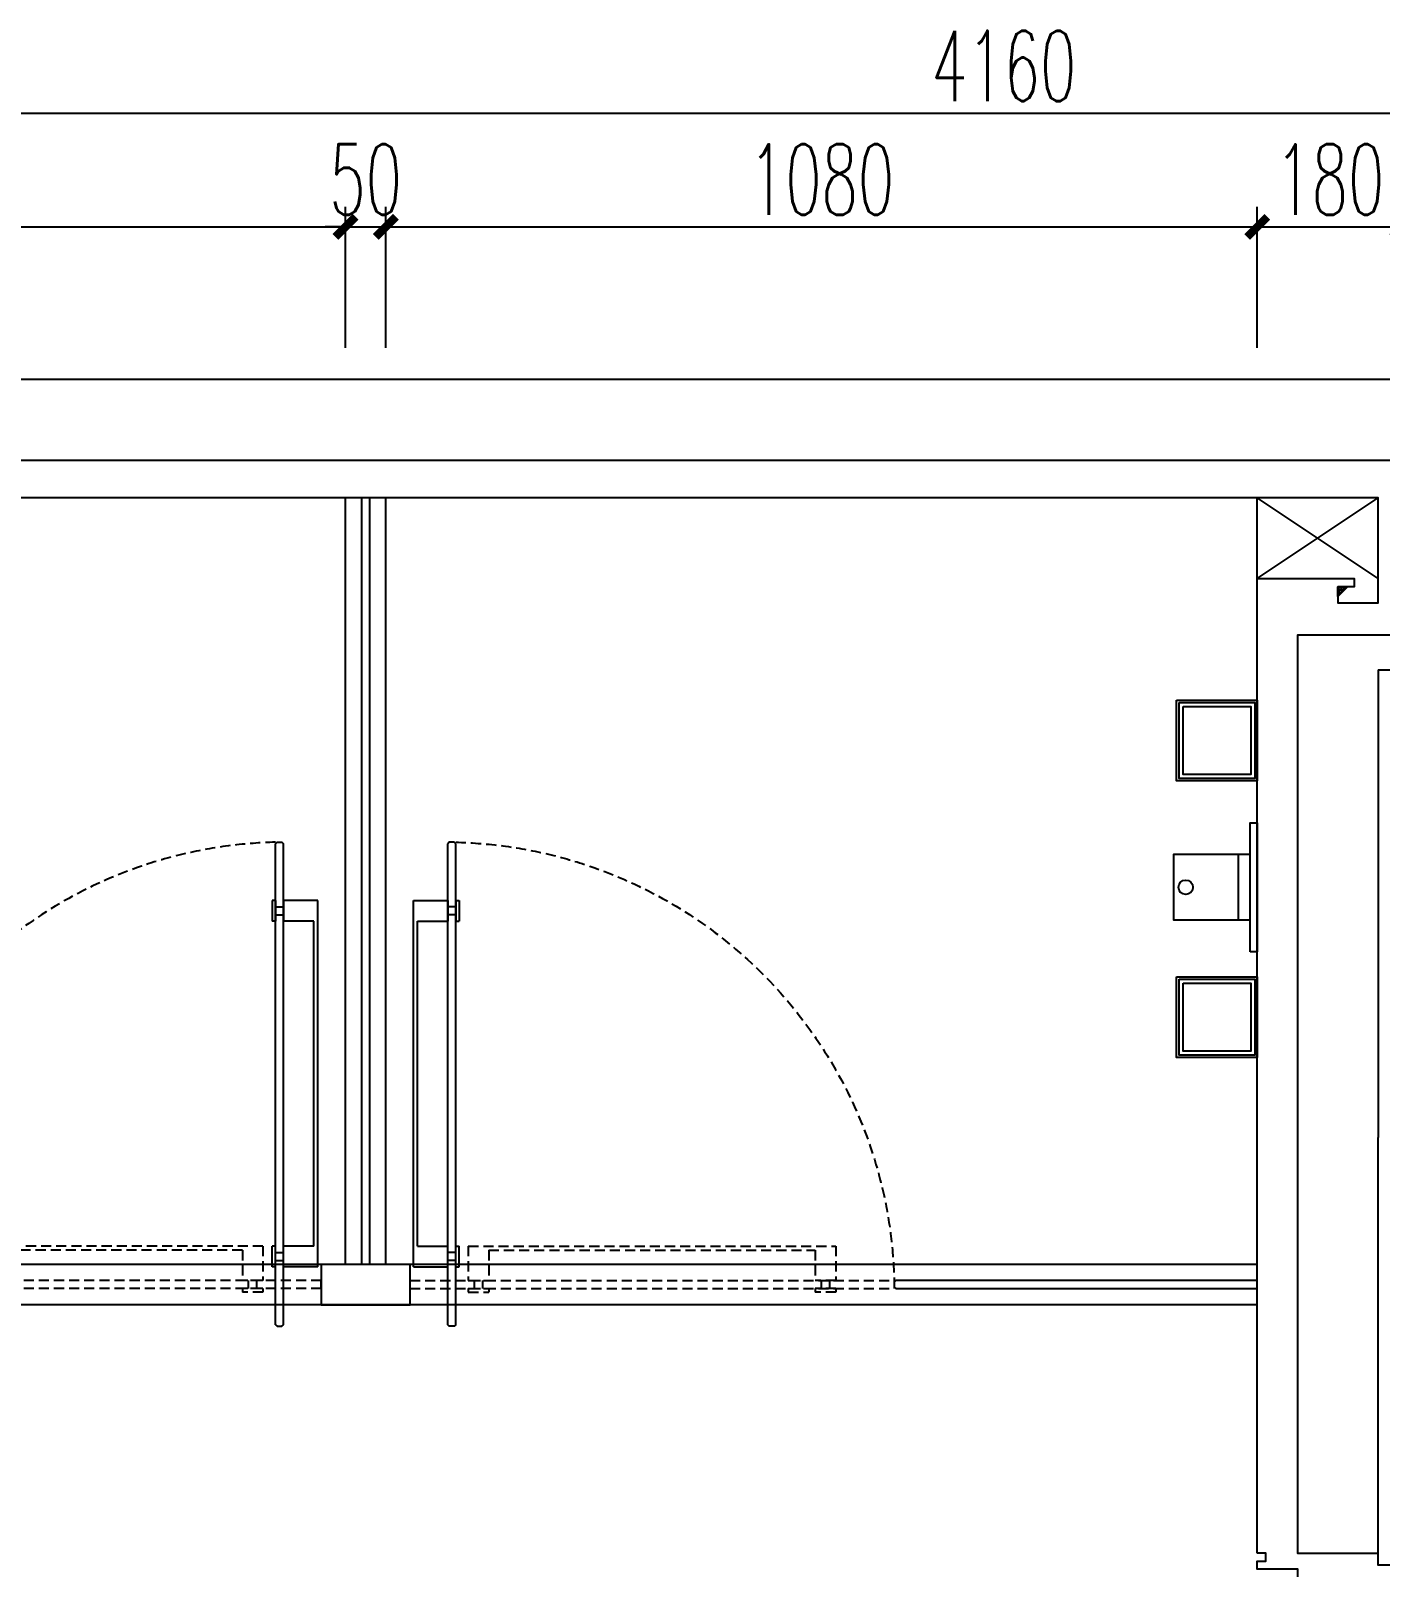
# Model space of a CAD drawing. Header units: inches. Extents: x 24920 to 61775, y 10942 to 38819.
# Drawn here: x 43843 to 45515, y 26234 to 28139 of the extents above; entities that cross this region are included whole.
import ezdxf

# ---------------------------------------------------------------- set-up
doc = ezdxf.new("R2010")
doc.units = ezdxf.units.IN
doc.header["$MEASUREMENT"] = 0
doc.header["$PDMODE"] = 1
doc.linetypes.add('DASHED', pattern=[3.75, 2.5, -1.25])
for name, color, linetype in [('+BF_floor lines', 2, 'Continuous'), ('A-P-CONCRETE', 1, 'Continuous'), ('P-FUR DIM', 3, 'Continuous'), ('P-完成面', 3, 'Continuous'), ('P-洁具及配件（地坪图不显示）', 143, 'Continuous'), ('P-洁具及配件（地坪图显示）', 143, 'Continuous'), ('P-门套', 60, 'Continuous')]:
    doc.layers.add(name, color=color, linetype=linetype)
doc.styles.add('DIM', font='simplex.shx', dxfattribs={"width": 0.6, "bigfont": 'extfont.shx'})
doc.dimstyles.new('1比25', dxfattribs={"dimscale": 25, "dimtxt": 3.5, "dimasz": 1, "dimexe": 1, "dimexo": 1, "dimgap": 0.6, "dimtad": 1, "dimdec": 0, "dimrnd": 5, "dimzin": 0, "dimdsep": 46, "dimtxsty": 'DIM', "dimblk": 'ARCHTICK', "dimcen": 0.09, "dimdle": 1, "dimclrd": 1, "dimclre": 1, "dimclrt": 1, "dimadec": 0, "dimazin": 0, "dimtfac": 1, "dimtdec": 0, "dimtix": 1, "dimtmove": 2, "dimatfit": 3, "dimldrblk": '引线箭头（自定义）', "dimfxl": 0, "dimtolj": 1, "dimtzin": 0, "dimarcsym": 0})

# ---------------------------------------------------------------- blocks, each defined once
blk = doc.blocks.new('A$C270A5C76')
at = {"layer": '+BF_floor lines', "color": 8, "ltscale": 0.5}
for points in [[(0, 100), (100, 100), (100, 0), (0, 0)], [(3, 97), (97, 97), (97, 3), (3, 3)], [(8, 92), (92, 92), (92, 8), (8, 8)]]:
    blk.add_lwpolyline(points, close=True, dxfattribs=at)
blk = doc.blocks.new('A$C4AFB747B')
blk.add_line((23.4, -39.5, 0), (23.4, -120.5, 0))
at = {"elevation": 0}
for points in [[(9, 0), (9, -160), (0, -160), (0, 0)], [(9, -39.5), (9, -120.5), (104, -120.5), (104, -39.5)]]:
    blk.add_lwpolyline(points, close=True, dxfattribs=at)
blk.add_circle((88.7, -80, 0), 9)
blk = doc.blocks.new('A$C1D345F8F')
at = {"color": 251, "linetype": 'DASHED', "ltscale": 5}
for p, q in [((56.7, 600), (46.7, 600)), ((46.7, 0), (46.7, 600)), ((56.8, 600), (46.8, 600)), ((56.7, 0), (56.7, 600)), ((42.5, 527.7), (42.5, 502.2)), ((46.7, 527.7), (42.5, 527.7)), ((46.7, 527.7), (46.7, 502.2)), ((46.7, 520.1), (56.7, 520.1)), ((56.7, 527.7), (56.7, 502.2)), ((99.3, 527.7), (56.7, 527.7)), ((99.3, 72.2), (99.3, 527.7)), ((46.7, 502.2), (42.5, 502.2)), ((46.7, 509.9), (56.7, 509.9)), ((94.2, 502.2), (56.7, 502.2)), ((94.2, 97.7), (94.2, 502.2)), ((42.5, 72.2), (42.5, 97.7)), ((46.7, 97.7), (42.5, 97.7)), ((46.7, 72.2), (46.7, 97.7)), ((56.7, 72.2), (56.7, 97.7)), ((94.2, 97.7), (56.7, 97.7)), ((46.7, 90.1), (56.7, 90.1)), ((46.7, 79.9), (56.7, 79.9)), ((46.7, 72.2), (42.5, 72.2)), ((99.3, 72.2), (56.7, 72.2))]:
    blk.add_line(p, q, dxfattribs=at)
at = {"color": 136, "ltscale": 5}
for p, q in [((73.8, 61), (99.3, 61)), ((73.8, 56.7), (73.8, 61)), ((99.3, 56.7), (99.3, 61)), ((527.7, 61), (502.2, 61)), ((502.2, 56.7), (502.2, 61)), ((527.7, 56.7), (527.7, 61)), ((73.8, 56.7), (99.3, 56.7)), ((73.8, 46.7), (99.3, 46.7)), ((73.8, 4.2), (73.8, 46.7)), ((81.4, 56.7), (81.4, 46.7)), ((91.6, 56.7), (91.6, 46.7)), ((99.3, 9.3), (99.3, 46.7)), ((527.7, 56.7), (502.2, 56.7)), ((527.7, 46.7), (502.2, 46.7)), ((502.2, 9.3), (502.2, 46.7)), ((509.9, 56.7), (509.9, 46.7)), ((520.1, 56.7), (520.1, 46.7)), ((527.7, 4.2), (527.7, 46.7)), ((73.8, 4.2), (527.7, 4.2)), ((99.3, 9.3), (502.2, 9.3))]:
    blk.add_line(p, q, dxfattribs=at)
at = {"color": 8}
blk.add_line((46.7, 0), (56.7, 0), dxfattribs=at)
at = {"color": 251, "linetype": 'DASHED', "ltscale": 5}
blk.add_arc((42.6, 42.6), 557.6, 1.4579, 88.5423, dxfattribs=at)
at = {"layer": 'P-洁具及配件（地坪图显示）', "color": 60}
for p, q in [((2, 56.7), (598, 56.7)), ((2, 46.7), (598, 46.7))]:
    blk.add_line(p, q, dxfattribs=at)
for points in [[(2, 56.7), (0, 54.8), (0, 48.7), (2, 46.7)], [(598, 56.7), (600, 54.8), (600, 48.7), (598, 46.7)]]:
    blk.add_lwpolyline(points, dxfattribs=at)
blk = doc.blocks.new('A$C44FB2C76')
at = {"layer": 'P-FUR DIM', "color": 1}
for points in [[(15, 15), (0, 15), (0, 15), (15, 0), (15, 15)], [(14, 14), (2.4, 14), (14, 2.4)]]:
    blk.add_lwpolyline(points, close=True, dxfattribs=at)
for centre in [(8.2, 11.5), (11.5, 8.2)]:
    blk.add_circle(centre, 2.23, dxfattribs=at)
blk = doc.blocks.new('_ArchTick')
at = {"color": 0, "linetype": 'ByBlock', "const_width": 0.4}
blk.add_lwpolyline([(-0.5, -0.5), (0.5, 0.5)], dxfattribs=at)
blk = doc.blocks.new('*D914')
at = {"color": 1, "lineweight": -2, "transparency": 16777216}
for p, q in [((43203.5, 27794), (43203.5, 27969)), ((44466.7, 27794), (44466.7, 27969)), ((43178.5, 27944), (44491.7, 27944))]:
    blk.add_line(p, q, dxfattribs=at)
at = {"layer": 'Defpoints', "color": 0, "transparency": 16777216}
for p in [(44466.7, 27944), (43203.5, 27608), (44466.7, 27608)]:
    blk.add_point(p, dxfattribs=at)
at = {"color": 1, "lineweight": -2, "transparency": 16777216, "xscale": 25, "yscale": 25, "zscale": 25, "rotation": 180}
blk.add_blockref('_ArchTick', (43203.5, 27944), dxfattribs=at)
at = {"color": 1, "lineweight": -2, "transparency": 16777216, "xscale": 25, "yscale": 25, "zscale": 25}
blk.add_blockref('_ArchTick', (44466.7, 27944), dxfattribs=at)
at = {"color": 1, "transparency": 16777216, "insert": (43835.1, 28002.7), "char_height": 87.5, "attachment_point": 5, "style": 'DIM'}
blk.add_mtext('\\A1;1265', dxfattribs=at)
blk = doc.blocks.new('引线箭头（自定义）')
at = {"linetype": 'ByBlock', "lineweight": -2}
h = blk.add_hatch(color=8, dxfattribs=at)
h.dxf.hatch_style = 1
h.paths.add_polyline_path([(-1.195, -0.955), (-0.315, 0), (-1.201, 0.958), (-0.912, 1.212), (0, 0), (-0.912, -1.209)])
at = {"color": 0, "linetype": 'ByBlock', "lineweight": -2}
blk.add_line((-0.315, 0), (-4.751, 0), dxfattribs=at)
blk.add_lwpolyline([(-1.195, -0.955), (-0.315, 0), (-1.201, 0.958), (-0.912, 1.212), (0, 0), (-0.912, -1.209)], close=True, dxfattribs=at)
blk = doc.blocks.new('*D915')
at = {"color": 1, "lineweight": -2, "transparency": 16777216}
for p, q in [((44466.7, 27794), (44466.7, 27969)), ((44516.7, 27794), (44516.7, 27969)), ((44466.7, 27944), (44441.7, 27944)), ((44466.7, 27944), (44516.7, 27944)), ((44516.7, 27944), (44541.7, 27944))]:
    blk.add_line(p, q, dxfattribs=at)
at = {"layer": 'Defpoints', "color": 0, "transparency": 16777216}
for p in [(44516.7, 27944), (44466.7, 27608), (44516.7, 27520.4)]:
    blk.add_point(p, dxfattribs=at)
at = {"color": 1, "lineweight": -2, "transparency": 16777216, "xscale": 25, "yscale": 25, "zscale": 25}
blk.add_blockref('_ArchTick', (44466.7, 27944), dxfattribs=at)
at = {"color": 1, "lineweight": -2, "transparency": 16777216, "xscale": 25, "yscale": 25, "zscale": 25, "rotation": 180}
blk.add_blockref('_ArchTick', (44516.7, 27944), dxfattribs=at)
at = {"color": 1, "transparency": 16777216, "insert": (44491.7, 28002.7), "char_height": 87.5, "attachment_point": 5, "style": 'DIM'}
blk.add_mtext('\\A1;50', dxfattribs=at)
blk = doc.blocks.new('*D916')
at = {"color": 1, "lineweight": -2, "transparency": 16777216}
for p, q in [((44516.7, 27794), (44516.7, 27969)), ((45596.7, 27794), (45596.7, 27969)), ((44491.7, 27944), (45621.7, 27944))]:
    blk.add_line(p, q, dxfattribs=at)
at = {"layer": 'Defpoints', "color": 0, "transparency": 16777216}
for p in [(45596.7, 27944), (44516.7, 27520.4), (45596.7, 27424.5)]:
    blk.add_point(p, dxfattribs=at)
at = {"color": 1, "lineweight": -2, "transparency": 16777216, "xscale": 25, "yscale": 25, "zscale": 25, "rotation": 180}
blk.add_blockref('_ArchTick', (44516.7, 27944), dxfattribs=at)
at = {"color": 1, "lineweight": -2, "transparency": 16777216, "xscale": 25, "yscale": 25, "zscale": 25}
blk.add_blockref('_ArchTick', (45596.7, 27944), dxfattribs=at)
at = {"color": 1, "transparency": 16777216, "insert": (45056.7, 28002.7), "char_height": 87.5, "attachment_point": 5, "style": 'DIM'}
blk.add_mtext('\\A1;1080', dxfattribs=at)
blk = doc.blocks.new('*D917')
at = {"color": 1, "lineweight": -2, "transparency": 16777216}
for p, q in [((45596.7, 27794), (45596.7, 27969)), ((45776.5, 27794), (45776.5, 27969)), ((45571.7, 27944), (45801.5, 27944))]:
    blk.add_line(p, q, dxfattribs=at)
at = {"layer": 'Defpoints', "color": 0, "transparency": 16777216}
for p in [(45776.5, 27944), (45596.7, 27424.5), (45776.5, 27365.1)]:
    blk.add_point(p, dxfattribs=at)
at = {"color": 1, "lineweight": -2, "transparency": 16777216, "xscale": 25, "yscale": 25, "zscale": 25, "rotation": 180}
blk.add_blockref('_ArchTick', (45596.7, 27944), dxfattribs=at)
at = {"color": 1, "lineweight": -2, "transparency": 16777216, "xscale": 25, "yscale": 25, "zscale": 25}
blk.add_blockref('_ArchTick', (45776.5, 27944), dxfattribs=at)
at = {"color": 1, "transparency": 16777216, "insert": (45686.6, 28002.7), "char_height": 87.5, "attachment_point": 5, "style": 'DIM'}
blk.add_mtext('\\A1;180', dxfattribs=at)
blk = doc.blocks.new('*D919')
at = {"color": 1, "lineweight": -2, "transparency": 16777216}
for p, q in [((43203.5, 27934.7), (43203.5, 28109.7)), ((47361.5, 27934.7), (47361.5, 28109.7)), ((47386.5, 28084.7), (43178.5, 28084.7))]:
    blk.add_line(p, q, dxfattribs=at)
at = {"layer": 'Defpoints', "color": 0, "transparency": 16777216}
for p in [(43203.5, 28084.7), (43203.5, 27881.5), (47361.5, 27881.5)]:
    blk.add_point(p, dxfattribs=at)
at = {"color": 1, "lineweight": -2, "transparency": 16777216, "xscale": 25, "yscale": 25, "zscale": 25, "rotation": 180}
blk.add_blockref('_ArchTick', (43203.5, 28084.7), dxfattribs=at)
at = {"color": 1, "lineweight": -2, "transparency": 16777216, "xscale": 25, "yscale": 25, "zscale": 25}
blk.add_blockref('_ArchTick', (47361.5, 28084.7), dxfattribs=at)
at = {"color": 1, "transparency": 16777216, "insert": (45282.5, 28143.4), "char_height": 87.5, "attachment_point": 5, "style": 'DIM'}
blk.add_mtext('\\A1;4160', dxfattribs=at)
blk = doc.blocks.new('age')
at = {"layer": 'A-P-CONCRETE', "color": 4}
for q in [(47391.5, 27395.1), (45746.5, 26815.1)]:
    blk.add_line((45746.5, 27395.1), q, dxfattribs=at)
at = {"layer": 'A-P-CONCRETE', "color": 5}
blk.add_line((45746.5, 26815.1), (45746.5, 26815.1), dxfattribs=at)
at = {"layer": 'A-P-CONCRETE', "color": 4}
for points in [[(47511.5, 26300), (47511.5, 27755), (43003.5, 27755)], [(43153.5, 26622.9), (43153.5, 27655), (45796.5, 27655), (45796.5, 27438), (45646.6, 27438), (45646.6, 26300), (45746.5, 26300), (45746.5, 26815.1)]]:
    blk.add_lwpolyline(points, dxfattribs=at)
at = {"layer": 'P-完成面'}
blk.add_line((45596.7, 27508), (45596.7, 27608), dxfattribs=at)
at = {"layer": 'P-完成面', "color": 251}
for p, q in [((45596.7, 27508), (45746.7, 27608)), ((45746.7, 27508), (45596.7, 27608))]:
    blk.add_line(p, q, dxfattribs=at)
at = {"layer": 'P-完成面'}
for points in [[(45596.7, 27508), (45716.7, 27508), (45716.7, 27498), (45696.7, 27498), (45696.7, 27478), (45746.7, 27478), (45746.7, 27608), (43203.5, 27608), (43203.5, 26572.9), (43033.5, 26572.9)], [(45596.7, 26300), (45596.7, 27508)], [(47361.5, 26300), (47361.5, 27365.1), (45776.5, 27365.1), (45776.5, 26285), (45746.5, 26285), (45746.5, 26300)]]:
    blk.add_lwpolyline(points, dxfattribs=at)
at = {"layer": 'P-洁具及配件（地坪图显示）', "color": 251}
for p, q in [((44466.7, 26657.9), (44466.7, 27608)), ((44516.7, 26657.9), (44516.7, 27608)), ((44466.7, 26657.9), (43203.5, 26657.9)), ((45596.7, 26657.9), (44516.7, 26657.9)), ((45596.7, 26607.9), (43203.5, 26607.9))]:
    blk.add_line(p, q, dxfattribs=at)
at = {"layer": 'P-洁具及配件（地坪图显示）', "color": 60}
for p, q in [((44486.7, 27608), (44486.7, 26657.9)), ((44496.7, 27608), (44496.7, 26657.9))]:
    blk.add_line(p, q, dxfattribs=at)
blk.add_lwpolyline([(44546.7, 26607.9), (44546.7, 26657.9), (44436.7, 26657.9), (44436.7, 26607.9)], close=True, dxfattribs=at)
at = {"layer": 'P-洁具及配件（地坪图显示）', "color": 60, "elevation": 0}
blk.add_lwpolyline([(45596.7, 26637.9), (45148.7, 26637.9), (45146.7, 26635.9), (45146.7, 26629.9), (45148.7, 26627.9), (45596.7, 26627.9)], dxfattribs=at)
at = {"layer": 'P-门套'}
blk.add_lwpolyline([(45776.5, 26285), (45766.5, 26285), (45766.5, 26275), (45776.5, 26275), (45776.5, 26265), (45647.1, 26265), (45647.1, 26280), (45596.7, 26280), (45596.7, 26290), (45607.2, 26290), (45607.2, 26300), (45596.7, 26300)], dxfattribs=at)
at = {"layer": 'P-完成面', "xscale": -0.8, "yscale": 0.8, "zscale": 0.8}
blk.add_blockref('A$C44FB2C76', (45708.7, 27486), dxfattribs=at)
at = {"layer": 'P-洁具及配件（地坪图不显示）', "rotation": 179.9999999999999}
blk.add_blockref('A$C4AFB747B', (45596.7, 27045.4, 0), dxfattribs=at)
at = {"layer": 'P-洁具及配件（地坪图不显示）', "color": 250, "rotation": 90}
blk.add_blockref('A$C1D345F8F', (44436.7, 26581.2), dxfattribs=at)
at = {"layer": 'P-洁具及配件（地坪图不显示）', "color": 250, "xscale": -1, "rotation": 270}
blk.add_blockref('A$C1D345F8F', (44546.7, 26581.2), dxfattribs=at)
at = {"layer": 'P-洁具及配件（地坪图显示）'}
for p in [(45496.7, 27257.3), (45496.7, 26914.4)]:
    blk.add_blockref('A$C270A5C76', p, dxfattribs=at)
for base, p1, p2, picture, middle in [((43203.5, 28084.7), (47361.5, 27881.5), (43203.5, 27881.5), '*D919', (45282.5, 28143.4)), ((44466.7, 27944), (43203.5, 27608), (44466.7, 27608), '*D914', (43835.1, 28002.7)), ((44516.7, 27944), (44466.7, 27608), (44516.7, 27520.4), '*D915', (44491.7, 28002.7)), ((45596.7, 27944), (44516.7, 27520.4), (45596.7, 27424.5), '*D916', (45056.7, 28002.7)), ((45776.5, 27944), (45596.7, 27424.5), (45776.5, 27365.1), '*D917', (45686.6, 28002.7))]:
    dim = blk.add_linear_dim(base=base, p1=p1, p2=p2, dimstyle='1比25')
    dim.commit()
    dim.dimension.update_dxf_attribs({"geometry": picture, "text_midpoint": middle})

msp = doc.modelspace()

# ---------------------------------------------------------------- block references
msp.add_blockref('age', (-234, -48.6))

doc.saveas('drawing.dxf')
